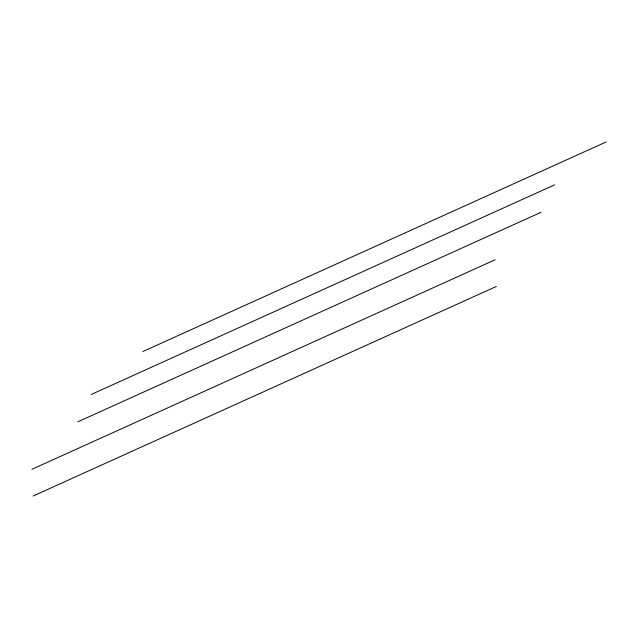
<?xml version="1.0" encoding="UTF-8"?>
<svg xmlns="http://www.w3.org/2000/svg" width="638" height="638" viewBox="0 0 638 638"><rect width="100%" height="100%" fill="white"/><g stroke="black" fill="none" stroke-linecap="round" stroke-linejoin="round"><path stroke-width="0.96" d="M142.904 351.514L606.1 141.971M91.362 394.42L554.558 184.876M77.892 421.798L541.08 212.255M31.9 469.313L495.096 259.778M33.104 496.029L496.3 286.486"/></g></svg>
